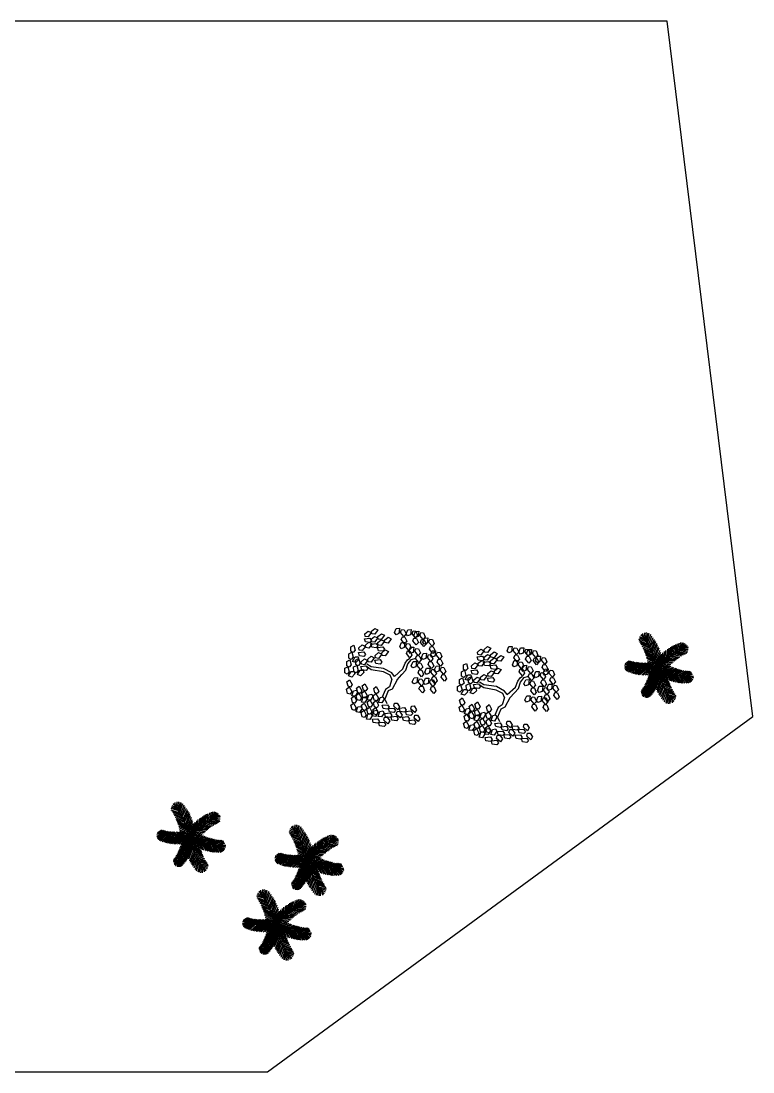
# Model space of a CAD drawing. Header units: millimetres. Extents: x -14813 to 141433, y -60308 to 84383.
# Drawn here: x 118442 to 139339, y 54383 to 84383 of the extents above; entities that cross this region are included whole.
import ezdxf

# ---------------------------------------------------------------- set-up
doc = ezdxf.new("R2010")
doc.units = ezdxf.units.MM
doc.layers.add('zelen', color=69, linetype='Continuous')
doc.layers.add('территория', color=74, linetype='Continuous', lineweight=25)

# ---------------------------------------------------------------- blocks, each defined once
blk = doc.blocks.new('p1')
at = {"layer": 'zelen'}
for p, q in [((-430, 876), (-503, 935)), ((-434, 879), (-447, 980)), ((-407, 844), (-387, 1002)), ((-379, 802), (-343, 1004)), ((-358, 770), (-295, 996)), ((-332, 727), (-266, 985)), ((-309, 689), (-221, 958)), ((-281, 639), (-186, 914)), ((-340, 741), (-561, 807)), ((-303, 678), (-554, 768)), ((-364, 779), (-545, 846)), ((-391, 821), (-533, 887)), ((-283, 643), (-533, 735)), ((-255, 589), (-513, 702)), ((-234, 547), (-490, 662)), ((-210, 495), (-462, 608)), ((-257, 594), (-153, 869)), ((-245, 570), (-118, 819)), ((-218, 514), (-94, 781)), ((-196, 466), (-74, 747)), ((-177, 418), (-48, 703)), ((-152, 356), (-28, 665)), ((-132, 300), (-3, 612)), ((347, 325), (383, 607)), ((385, 353), (424, 629)), ((425, 379), (455, 645)), ((473, 411), (492, 663)), ((493, 423), (543, 686)), ((533, 447), (590, 705)), ((578, 472), (638, 722)), ((614, 491), (686, 722)), ((655, 512), (714, 717)), ((687, 527), (755, 700)), ((728, 546), (788, 677)), ((766, 560), (824, 633)), ((-189, 448), (-434, 552)), ((-172, 407), (-416, 511)), ((-149, 346), (-403, 479)), ((-132, 300), (-386, 436)), ((-120, 263), (-372, 397)), ((-106, 219), (-360, 364)), ((-95, 179), (-342, 305)), ((-114, 243), (19, 565)), ((-100, 197), (46, 499)), ((-87, 152), (64, 449)), ((-77, 113), (84, 383)), ((-64, 57), (100, 325)), ((61, 69), (42, 338)), ((89, 99), (88, 385)), ((125, 136), (128, 422)), ((151, 161), (176, 463)), ((183, 191), (213, 493)), ((215, 219), (266, 532)), ((257, 255), (305, 558)), ((299, 289), (350, 587)), ((339, 319), (577, 283)), ((371, 343), (611, 306)), ((410, 369), (659, 337)), ((453, 398), (706, 365)), ((489, 421), (743, 385)), ((537, 449), (774, 402)), ((569, 467), (806, 417)), ((627, 498), (830, 444)), ((664, 516), (836, 482)), ((705, 535), (846, 519)), ((761, 559), (845, 570)), ((-855, 68), (-974, 16)), ((-889, 81), (-971, 67)), ((-816, 55), (-966, -20)), ((-885, 78), (-948, 122)), ((-785, 46), (-948, -56)), ((-746, 35), (-933, -76)), ((-833, 61), (-917, 156)), ((-710, 26), (-901, -105)), ((-794, 49), (-888, 175)), ((-758, 39), (-861, 197)), ((-665, 16), (-858, -122)), ((-701, 24), (-829, 200)), ((-624, 8), (-816, -138)), ((-669, 17), (-799, 192)), ((-620, 7), (-768, 183)), ((-603, 4), (-768, -153)), ((-582, 0), (-731, 175)), ((-536, -7), (-683, 165)), ((-494, -12), (-632, 156)), ((-458, -16), (-596, 152)), ((-405, -20), (-567, 148)), ((-364, -23), (-530, 145)), ((-332, -24), (-496, 143)), ((-295, -24), (-467, 142)), ((-260, -24), (-417, 141)), ((-221, -23), (-379, 142)), ((-82, 133), (-330, 261)), ((-187, -22), (-330, 144)), ((-72, 92), (-316, 203)), ((-63, 50), (-305, 152)), ((-53, -1), (-296, 105)), ((-152, -19), (-288, 147)), ((-42, -58), (-286, 32)), ((-110, -16), (-249, 151)), ((-31, 51), (-210, -135)), ((-23, 4), (-197, -219)), ((-63, -10), (-189, 160)), ((-55, 14), (117, 254)), ((-48, -28), (128, 193)), ((7, 8), (-45, 236)), ((-40, -75), (140, 109)), ((-29, 34), (216, -53)), ((35, 41), (4, 296)), ((17, 20), (248, -26)), ((23, -13), (222, 114)), ((52, 59), (291, 26)), ((70, -36), (281, 81)), ((84, 94), (320, 58)), ((111, 122), (353, 92)), ((113, -57), (319, 62)), ((139, 149), (391, 130)), ((148, -73), (362, 42)), ((170, 179), (422, 159)), ((183, -88), (412, 20)), ((198, 204), (464, 196)), ((223, -105), (451, 4)), ((230, 232), (488, 216)), ((257, 255), (518, 240)), ((292, 283), (551, 265)), ((-552, -5), (-733, -164)), ((-509, -10), (-702, -172)), ((-468, -15), (-661, -181)), ((-413, -20), (-627, -188)), ((-364, -23), (-579, -197)), ((-315, -24), (-538, -202)), ((-276, -24), (-479, -208)), ((-238, -24), (-436, -211)), ((-205, -22), (-379, -212)), ((-141, -292), (-341, -385)), ((-129, -259), (-331, -360)), ((-158, -20), (-330, -211)), ((-118, -228), (-315, -315)), ((-107, -193), (-303, -281)), ((-97, -162), (-290, -237)), ((-88, -131), (-279, -198)), ((-122, -17), (-271, -208)), ((-78, -91), (-271, -163)), ((-68, -48), (-259, -106)), ((-87, -13), (-220, -202)), ((-15, -38), (-185, -280)), ((-5, -81), (-167, -350)), ((-49, -9), (-151, -192)), ((8, -137), (-151, -408)), ((-136, -277), (-47, -531)), ((18, -175), (-129, -474)), ((-123, -242), (-24, -481)), ((-111, -208), (-8, -443)), ((32, -221), (-111, -524)), ((-102, -178), (11, -393)), ((-90, -136), (26, -349)), ((46, -266), (-83, -590)), ((-81, -102), (42, -295)), ((-73, -71), (53, -249)), ((-65, -35), (66, -184)), ((-18, -23), (227, -127)), ((-7, -74), (236, -173)), ((3, -115), (247, -224)), ((9, -5), (43, -236)), ((13, -156), (262, -282)), ((26, -202), (275, -326)), ((38, -243), (294, -384)), ((48, -25), (111, -274)), ((52, -286), (305, -417)), ((82, -42), (161, -300)), ((119, -60), (222, -327)), ((166, -81), (272, -347)), ((200, -95), (331, -368)), ((240, -111), (377, -382)), ((259, -119), (503, -15)), ((280, -127), (441, -400)), ((298, -133), (533, -25)), ((331, -144), (570, -36)), ((331, -144), (486, -410)), ((374, -158), (610, -47)), ((383, -161), (539, -420)), ((431, -175), (641, -55)), ((442, -178), (577, -427)), ((470, -185), (680, -64)), ((487, -189), (623, -433)), ((516, -196), (736, -76)), ((533, -200), (658, -437)), ((566, -207), (790, -85)), ((590, -211), (699, -440)), ((608, -215), (832, -90)), ((613, -216), (755, -443)), ((659, -223), (805, -443)), ((663, -224), (867, -94)), ((699, -229), (902, -97)), ((710, -231), (856, -442)), ((750, -235), (901, -424)), ((765, -237), (934, -113)), ((796, -240), (925, -410)), ((805, -240), (954, -146)), ((831, -242), (957, -380)), ((851, -244), (976, -178)), ((877, -245), (979, -346)), ((912, -246), (995, -226)), ((917, -245), (997, -291)), ((-284, -579), (-480, -639)), ((-259, -538), (-463, -614)), ((-241, -506), (-444, -584)), ((-220, -468), (-420, -544)), ((-202, -432), (-396, -501)), ((-188, -401), (-381, -471)), ((-167, -355), (-369, -447)), ((-152, -320), (-354, -415)), ((-282, -576), (-220, -791)), ((-261, -542), (-192, -758)), ((-251, -524), (-164, -721)), ((-228, -481), (-143, -693)), ((-209, -445), (-126, -668)), ((-192, -410), (-105, -635)), ((-170, -362), (-88, -606)), ((-152, -320), (-66, -567)), ((65, -323), (-61, -637)), ((86, -379), (-35, -689)), ((111, -441), (-14, -727)), ((131, -488), (11, -771)), ((153, -536), (32, -804)), ((181, -592), (56, -842)), ((65, -323), (320, -457)), ((82, -369), (337, -499)), ((106, -430), (351, -531)), ((123, -471), (370, -572)), ((145, -518), (398, -628)), ((169, -569), (427, -681)), ((-331, -651), (-505, -693)), ((-300, -605), (-498, -663)), ((-351, -680), (-494, -724)), ((-374, -711), (-486, -756)), ((-406, -752), (-465, -794)), ((-410, -754), (-424, -832)), ((-388, -728), (-379, -850)), ((-364, -697), (-345, -855)), ((-347, -673), (-308, -850)), ((-324, -641), (-285, -843)), ((-305, -612), (-249, -824)), ((193, -616), (91, -892)), ((218, -661), (125, -936)), ((246, -710), (160, -980)), ((191, -611), (450, -721)), ((269, -748), (206, -1006)), ((220, -665), (471, -754)), ((296, -791), (235, -1017)), ((240, -700), (491, -787)), ((277, -762), (499, -826)), ((317, -823), (283, -1025)), ((302, -799), (484, -865)), ((346, -864), (327, -1022)), ((330, -841), (471, -905)), ((368, -896), (442, -954)), ((373, -899), (387, -1000))]:
    blk.add_line(p, q, dxfattribs=at)
for centre, radius, start, end in [((-2221, -415), 2208, 8.5439, 38.2906), ((1536, -1292), 2007, 110.1895, 139.9362), ((-286, 1782), 1806, 248.0996, 277.8463), ((2146, 414), 2208, 189.1509, 218.8976), ((-1734, 320), 1706, 318.5391, 348.2858), ((964, 1760), 2007, 241.292, 271.0387)]:
    blk.add_arc(centre, radius, start, end, dxfattribs=at)
blk = doc.blocks.new('z_98')
at = {"color": 92, "linetype": 'Continuous'}
for p, q in [((-283.2, 404.3), (-250.4, 431.2)), ((-279.9, 379.9), (-283.2, 404.3)), ((-221.2, 417), (-250.6, 376)), ((-250.4, 431.2), (-221.2, 417)), ((-219.5, 428.9), (-186.7, 455.8)), ((-216.1, 404.5), (-219.5, 428.9)), ((-186.9, 400.7), (-216.1, 404.5)), ((-157.5, 441.6), (-186.9, 400.7)), ((-186.7, 455.8), (-157.5, 441.6)), ((-158.3, 378.5), (-125.5, 405.4)), ((-125.5, 405.4), (-96.3, 391.1)), ((-0.5, 417), (15.7, 456.2)), ((13.9, 397), (-0.5, 417)), ((41.5, 407.4), (13.9, 397)), ((15.7, 456.2), (48.2, 457.4)), ((48.2, 457.4), (41.5, 407.4)), ((55.8, 418.1), (67.1, 445.4)), ((87.8, 379.2), (55.8, 418.1)), ((67.1, 445.4), (91.5, 442.3)), ((109.1, 403.7), (87.8, 379.2)), ((91.5, 442.3), (109.1, 403.7)), ((110.1, 404.5), (126.3, 443.6)), ((124.5, 384.5), (110.1, 404.5)), ((126.3, 443.6), (158.8, 444.9)), ((158.8, 444.9), (152.1, 394.9)), ((166.4, 405.6), (177.7, 432.8)), ((198.5, 366.6), (166.4, 405.6)), ((177.7, 432.8), (202.2, 429.8)), ((183, 389.3), (199.3, 428.5)), ((199.3, 428.5), (231.7, 429.7)), ((202.2, 429.8), (219.7, 391.2)), ((231.7, 429.7), (225.1, 379.7)), ((239.4, 390.4), (250.6, 417.7)), ((250.6, 417.7), (275.1, 414.6)), ((275.1, 414.6), (292.6, 376)), ((-339.7, 273.2), (-306.9, 300.1)), ((-306.9, 300.1), (-277.7, 285.8)), ((-286.6, 358.5), (-236.6, 364.9)), ((-277.1, 327.5), (-286.6, 358.5)), ((-250.6, 376), (-279.9, 379.9)), ((-235.1, 321.8), (-277.1, 327.5)), ((-276, 297.8), (-243.1, 324.7)), ((-214, 310.5), (-243.4, 269.5)), ((-243.1, 324.7), (-214, 310.5)), ((-236.6, 364.9), (-219.5, 340.9)), ((-219.5, 340.9), (-235.1, 321.8)), ((-225.4, 308.1), (-175.4, 314.5)), ((-215.9, 277), (-225.4, 308.1)), ((-222, 353.8), (-189.2, 380.7)), ((-218.7, 329.4), (-222, 353.8)), ((-189.4, 325.5), (-218.7, 329.4)), ((-160, 366.5), (-189.4, 325.5)), ((-189.2, 380.7), (-160, 366.5)), ((-175.4, 314.5), (-158.3, 290.5)), ((-158.5, 321.1), (-125.7, 348)), ((-155.2, 296.6), (-158.5, 321.1)), ((-154.9, 354), (-158.3, 378.5)), ((-125.7, 350.2), (-154.9, 354)), ((-96.5, 333.7), (-125.9, 292.8)), ((-96.3, 391.1), (-125.7, 350.2)), ((-125.7, 348), (-96.5, 333.7)), ((-94.8, 345.7), (-61.9, 372.6)), ((-91.4, 321.3), (-94.8, 345.7)), ((-62.2, 317.4), (-91.4, 321.3)), ((-32.7, 358.4), (-62.2, 317.4)), ((-61.9, 372.6), (-32.7, 358.4)), ((48.9, 283.4), (65.2, 322.6)), ((63.3, 350.2), (74.5, 377.5)), ((95.3, 311.2), (63.3, 350.2)), ((65.2, 322.6), (97.6, 323.8)), ((74.5, 377.5), (99, 374.4)), ((97.6, 323.8), (90.9, 273.8)), ((116.5, 335.8), (95.3, 311.2)), ((99, 374.4), (116.5, 335.8)), ((105.3, 284.5), (116.5, 311.8)), ((116.5, 311.8), (141, 308.7)), ((152.1, 394.9), (124.5, 384.5)), ((141, 308.7), (158.5, 270.1)), ((173.9, 337.7), (185.1, 364.9)), ((205.9, 298.7), (173.9, 337.7)), ((197.5, 369.3), (183, 389.3)), ((185.1, 364.9), (209.6, 361.9)), ((225.1, 379.7), (197.5, 369.3)), ((219.7, 391.2), (198.5, 366.6)), ((227.1, 323.2), (205.9, 298.7)), ((209.6, 361.9), (227.1, 323.2)), ((271.4, 351.4), (239.4, 390.4)), ((246.8, 322.5), (258, 349.8)), ((278.8, 283.5), (246.8, 322.5)), ((258, 349.8), (282.5, 346.7)), ((268.4, 325.2), (284.7, 364.4)), ((282.8, 305.2), (268.4, 325.2)), ((292.6, 376), (271.4, 351.4)), ((300.1, 308.1), (278.8, 283.5)), ((282.5, 346.7), (300.1, 308.1)), ((310.4, 315.6), (282.8, 305.2)), ((284.7, 364.4), (317.1, 365.6)), ((317.1, 365.6), (310.4, 315.6)), ((324.7, 326.3), (336, 353.6)), ((356.8, 287.4), (324.7, 326.3)), ((336, 353.6), (360.5, 350.5)), ((378, 311.9), (356.8, 287.4)), ((360.5, 350.5), (378, 311.9)), ((-436.3, 215.9), (-407.3, 230.5)), ((-434.8, 173.5), (-436.3, 215.9)), ((-417.4, 281.5), (-388.4, 296.2)), ((-415.9, 239.1), (-417.4, 281.5)), ((-394.4, 227), (-415.9, 239.1)), ((-407.3, 230.5), (-392.5, 182.3)), ((-373.6, 248), (-394.4, 227)), ((-388.4, 296.2), (-373.6, 248)), ((-343.1, 227.4), (-293.1, 233.8)), ((-333.6, 196.3), (-343.1, 227.4)), ((-336.4, 248.7), (-339.7, 273.2)), ((-307.1, 244.9), (-336.4, 248.7)), ((-277.7, 285.8), (-307.1, 244.9)), ((-293.1, 233.8), (-276, 209.8)), ((-276, 209.8), (-291.6, 190.7)), ((-272.6, 273.4), (-276, 297.8)), ((-243.4, 269.5), (-272.6, 273.4)), ((-173.9, 271.4), (-215.9, 277)), ((-184.3, 200), (-151.5, 226.9)), ((-181, 175.6), (-184.3, 200)), ((-158.3, 290.5), (-173.9, 271.4)), ((-161.9, 275.3), (-111.9, 281.7)), ((-152.4, 244.3), (-161.9, 275.3)), ((-125.9, 292.8), (-155.2, 296.6)), ((-110.3, 238.6), (-152.4, 244.3)), ((-122.3, 212.7), (-151.8, 171.7)), ((-151.5, 226.9), (-122.3, 212.7)), ((-120.6, 224.7), (-87.8, 251.6)), ((-117.3, 200.2), (-120.6, 224.7)), ((-88.1, 196.4), (-117.3, 200.2)), ((-111.9, 281.7), (-94.8, 257.7)), ((-94.8, 257.7), (-110.3, 238.6)), ((-58.6, 237.3), (-88.1, 196.4)), ((-87.8, 251.6), (-58.6, 237.3)), ((63.3, 263.4), (48.9, 283.4)), ((90.9, 273.8), (63.3, 263.4)), ((137.3, 245.5), (105.3, 284.5)), ((112.7, 216.6), (123.9, 243.9)), ((144.7, 177.6), (112.7, 216.6)), ((123.9, 243.9), (148.4, 240.8)), ((136, 238), (152.2, 277.2)), ((150.4, 218.1), (136, 238)), ((158.5, 270.1), (137.3, 245.5)), ((165.9, 202.2), (144.7, 177.6)), ((148.4, 240.8), (165.9, 202.2)), ((178, 228.4), (150.4, 218.1)), ((152.2, 277.2), (184.7, 278.4)), ((184.7, 278.4), (178, 228.4)), ((192.3, 239.2), (203.6, 266.4)), ((224.3, 200.2), (192.3, 239.2)), ((203.6, 266.4), (228, 263.4)), ((245.6, 224.7), (224.3, 200.2)), ((228, 263.4), (245.6, 224.7)), ((256, 180), (272.2, 219.2)), ((272.2, 219.2), (304.7, 220.4)), ((304.7, 220.4), (298, 170.5)), ((312.3, 181.2), (323.6, 208.4)), ((323.6, 208.4), (348, 205.4)), ((332.2, 258.4), (343.4, 285.7)), ((364.2, 219.4), (332.2, 258.4)), ((341.1, 202.6), (357.4, 241.8)), ((355.6, 182.6), (341.1, 202.6)), ((343.4, 285.7), (367.9, 282.6)), ((348, 205.4), (365.6, 166.7)), ((357.4, 241.8), (389.9, 243)), ((385.4, 244), (364.2, 219.4)), ((367.9, 282.6), (385.4, 244)), ((389.9, 243), (383.2, 193)), ((397.5, 203.7), (408.7, 231)), ((429.5, 164.8), (397.5, 203.7)), ((408.7, 231), (433.2, 227.9)), ((433.2, 227.9), (450.8, 189.3)), ((-455.1, 142.8), (-426.1, 157.5)), ((-453.5, 100.4), (-455.1, 142.8)), ((-432, 88.3), (-453.5, 100.4)), ((-413.3, 161.4), (-434.8, 173.5)), ((-411.3, 109.2), (-432, 88.3)), ((-426.1, 157.5), (-411.3, 109.2)), ((-392.5, 182.3), (-413.3, 161.4)), ((-400.4, 143.1), (-375.2, 186.8)), ((-369.9, 131.9), (-400.4, 143.1)), ((-389.3, 89.8), (-360.3, 104.4)), ((-375.2, 186.8), (-345.8, 185.9)), ((-370.4, 155.4), (-341.4, 170.1)), ((-368.8, 113), (-370.4, 155.4)), ((-340, 161.9), (-369.9, 131.9)), ((-347.3, 100.9), (-368.8, 113)), ((-360.3, 104.4), (-345.5, 56.2)), ((-326.6, 121.9), (-347.3, 100.9)), ((-345.8, 185.9), (-340, 161.9)), ((-341.4, 170.1), (-326.6, 121.9)), ((-291.6, 190.7), (-333.6, 196.3)), ((-321.9, 93.8), (-271.9, 100.2)), ((-318.5, 139.5), (-285.7, 166.4)), ((-315.2, 115.1), (-318.5, 139.5)), ((-285.9, 111.3), (-315.2, 115.1)), ((-256.5, 152.2), (-285.9, 111.3)), ((-285.7, 166.4), (-256.5, 152.2)), ((-271.9, 100.2), (-254.8, 76.2)), ((-254.8, 164.2), (-222, 191.1)), ((-251.5, 139.8), (-254.8, 164.2)), ((-222.2, 135.9), (-251.5, 139.8)), ((-192.8, 176.9), (-222.2, 135.9)), ((-222, 191.1), (-192.8, 176.9)), ((-187.8, 154.3), (-137.8, 160.7)), ((-178.3, 123.2), (-187.8, 154.3)), ((-151.8, 171.7), (-181, 175.6)), ((-136.2, 117.6), (-178.3, 123.2)), ((-137.8, 160.7), (-120.6, 136.7)), ((-120.6, 136.7), (-136.2, 117.6)), ((159.5, 101.9), (175.8, 141)), ((174, 81.9), (159.5, 101.9)), ((175.8, 141), (208.2, 142.3)), ((199.8, 171.2), (211, 198.5)), ((231.8, 132.3), (199.8, 171.2)), ((208.2, 142.3), (201.6, 92.3)), ((211, 198.5), (235.5, 195.4)), ((215.9, 103), (227.1, 130.3)), ((247.9, 64), (215.9, 103)), ((227.1, 130.3), (251.6, 127.2)), ((253, 156.8), (231.8, 132.3)), ((235.5, 195.4), (253, 156.8)), ((251.6, 127.2), (269.1, 88.6)), ((270.4, 160.1), (256, 180)), ((298, 170.5), (270.4, 160.1)), ((344.3, 142.2), (312.3, 181.2)), ((319.8, 113.2), (331, 140.5)), ((351.8, 74.3), (319.8, 113.2)), ((331, 140.5), (355.5, 137.4)), ((365.6, 166.7), (344.3, 142.2)), ((355.5, 137.4), (373, 98.8)), ((383.2, 193), (355.6, 182.6)), ((404.9, 135.8), (416.2, 163.1)), ((436.9, 96.8), (404.9, 135.8)), ((416.2, 163.1), (440.7, 160)), ((450.8, 189.3), (429.5, 164.8)), ((458.2, 121.4), (436.9, 96.8)), ((440.7, 160), (458.2, 121.4)), ((-474, 77.2), (-445, 91.8)), ((-472.4, 34.8), (-474, 77.2)), ((-450.9, 22.6), (-472.4, 34.8)), ((-430.2, 43.6), (-450.9, 22.6)), ((-445, 91.8), (-430.2, 43.6)), ((-438, 4.4), (-412.9, 48.1)), ((-407.6, -6.8), (-438, 4.4)), ((-412.9, 48.1), (-383.4, 47.2)), ((-377.6, 23.2), (-407.6, -6.8)), ((-387.7, 47.4), (-389.3, 89.8)), ((-366.3, 35.3), (-387.7, 47.4)), ((-383.4, 47.2), (-377.6, 23.2)), ((-345.5, 56.2), (-366.3, 35.3)), ((-353.3, 17), (-328.2, 60.7)), ((-322.9, 5.8), (-353.3, 17)), ((-328.2, 60.7), (-298.7, 59.8)), ((-292.9, 35.8), (-322.9, 5.8)), ((-312.4, 62.7), (-321.9, 93.8)), ((-270.4, 57.1), (-312.4, 62.7)), ((-298.7, 59.8), (-292.9, 35.8)), ((-254.8, 76.2), (-270.4, 57.1)), ((201.6, 92.3), (174, 81.9)), ((223.3, 35.1), (234.5, 62.3)), ((255.3, -3.9), (223.3, 35.1)), ((234.5, 62.3), (259, 59.3)), ((269.1, 88.6), (247.9, 64)), ((276.6, 20.6), (255.3, -3.9)), ((259, 59.3), (276.6, 20.6)), ((288.9, 38.8), (305.2, 78)), ((303.4, 18.9), (288.9, 38.8)), ((331, 29.3), (303.4, 18.9)), ((305.2, 78), (337.6, 79.2)), ((337.6, 79.2), (331, 29.3)), ((345.3, 40), (356.5, 67.2)), ((377.3, 1), (345.3, 40)), ((373, 98.8), (351.8, 74.3)), ((356.5, 67.2), (381, 64.2)), ((398.5, 25.5), (377.3, 1)), ((378.4, 59), (394.6, 98.2)), ((392.8, 39), (378.4, 59)), ((381, 64.2), (398.5, 25.5)), ((420.4, 49.4), (392.8, 39)), ((394.6, 98.2), (427.1, 99.4)), ((427.1, 99.4), (420.4, 49.4)), ((434.7, 60.1), (446, 87.4)), ((466.7, 21.1), (434.7, 60.1)), ((442.2, -7.8), (453.4, 19.5)), ((446, 87.4), (470.4, 84.3)), ((453.4, 19.5), (477.9, 16.4)), ((488, 45.7), (466.7, 21.1)), ((470.4, 84.3), (488, 45.7)), ((477.9, 16.4), (495.4, -22.2)), ((-452.7, -52.7), (-427.5, -32.3)), ((-442.3, -93.9), (-452.7, -52.7)), ((-418.7, -101.2), (-442.3, -93.9)), ((-427.5, -32.3), (-402.9, -76.3)), ((-402.9, -76.3), (-418.7, -101.2)), ((-361, -113.2), (-335.7, -92.8)), ((-335.7, -92.8), (-311.1, -136.8)), ((-306.9, -90.5), (-281.6, -70.1)), ((-296.4, -131.6), (-306.9, -90.5)), ((-281.6, -70.1), (-257, -114.1)), ((-198.6, -115.8), (-173.4, -95.3)), ((-173.4, -95.3), (-148.7, -139.3)), ((168.9, -52), (185.2, -12.8)), ((183.4, -71.9), (168.9, -52)), ((211, -61.5), (183.4, -71.9)), ((185.2, -12.8), (217.6, -11.5)), ((217.6, -11.5), (211, -61.5)), ((225.3, -50.8), (236.5, -23.6)), ((257.3, -89.8), (225.3, -50.8)), ((232.7, -118.7), (243.9, -91.5)), ((236.5, -23.6), (261, -26.6)), ((243.9, -91.5), (268.4, -94.5)), ((278.5, -65.3), (257.3, -89.8)), ((261, -26.6), (278.5, -65.3)), ((268.4, -94.5), (286, -133.2)), ((277.1, -57), (293.4, -17.8)), ((291.6, -77), (277.1, -57)), ((319.2, -66.6), (291.6, -77)), ((293.4, -17.8), (325.9, -16.6)), ((325.9, -16.6), (319.2, -66.6)), ((333.5, -55.9), (344.7, -28.6)), ((365.5, -94.8), (333.5, -55.9)), ((340.9, -123.8), (352.2, -96.5)), ((344.7, -28.6), (369.2, -31.7)), ((352.2, -96.5), (376.6, -99.6)), ((352.7, -28), (364, -0.7)), ((384.7, -66.9), (352.7, -28)), ((364, -0.7), (388.4, -3.8)), ((386.8, -70.3), (365.5, -94.8)), ((369.2, -31.7), (386.8, -70.3)), ((376.6, -99.6), (394.2, -138.2)), ((406, -42.4), (384.7, -66.9)), ((388.4, -3.8), (406, -42.4)), ((474.2, -46.8), (442.2, -7.8)), ((495.4, -22.2), (474.2, -46.8)), ((-457.4, -120.9), (-432.1, -100.5)), ((-446.9, -162), (-457.4, -120.9)), ((-423.3, -169.3), (-446.9, -162)), ((-432.1, -100.5), (-407.5, -144.5)), ((-407.5, -144.5), (-423.3, -169.3)), ((-410.4, -206.6), (-385.2, -186.1)), ((-406.8, -184.5), (-391.5, -136.4)), ((-374.7, -189), (-406.8, -184.5)), ((-391.5, -136.4), (-362.5, -131.1)), ((-385.2, -186.1), (-360.5, -230.1)), ((-351.8, -153.3), (-374.7, -189)), ((-365.6, -181.4), (-340.4, -160.9)), ((-355.1, -222.5), (-365.6, -181.4)), ((-362.5, -131.1), (-351.8, -153.3)), ((-350.5, -154.3), (-361, -113.2)), ((-326.9, -161.6), (-350.5, -154.3)), ((-340.4, -160.9), (-315.7, -204.9)), ((-311.1, -136.8), (-326.9, -161.6)), ((-315.1, -245), (-299.7, -196.9)), ((-311.5, -158.7), (-286.2, -138.3)), ((-301, -199.8), (-311.5, -158.7)), ((-277.4, -207.1), (-301, -199.8)), ((-299.7, -196.9), (-270.7, -191.5)), ((-272.8, -139), (-296.4, -131.6)), ((-286.2, -138.3), (-261.6, -182.3)), ((-261.6, -182.3), (-277.4, -207.1)), ((-257, -114.1), (-272.8, -139)), ((-270.7, -191.5), (-260, -213.8)), ((-261, -222.3), (-245.6, -174.2)), ((-245.6, -174.2), (-216.6, -168.9)), ((-205.9, -191.1), (-228.8, -226.8)), ((-216.6, -168.9), (-205.9, -191.1)), ((-203.2, -183.9), (-178, -163.5)), ((-192.8, -225), (-203.2, -183.9)), ((-188.1, -156.9), (-198.6, -115.8)), ((-164.6, -164.2), (-188.1, -156.9)), ((-178, -163.5), (-153.3, -207.5)), ((-148.7, -139.3), (-164.6, -164.2)), ((-152.7, -247.5), (-137.4, -199.5)), ((-137.4, -199.5), (-108.4, -194.1)), ((-108.4, -194.1), (-97.7, -216.3)), ((264.7, -157.7), (232.7, -118.7)), ((286, -133.2), (264.7, -157.7)), ((372.9, -162.8), (340.9, -123.8)), ((394.2, -138.2), (372.9, -162.8)), ((-415, -274.7), (-389.8, -254.3)), ((-404.5, -315.8), (-415, -274.7)), ((-399.9, -247.7), (-410.4, -206.6)), ((-376.4, -255), (-399.9, -247.7)), ((-389.8, -254.3), (-365.1, -298.3)), ((-365.1, -298.3), (-381, -323.2)), ((-360.5, -230.1), (-376.4, -255)), ((-364.5, -338.3), (-349.2, -290.3)), ((-331.6, -229.8), (-355.1, -222.5)), ((-349.2, -290.3), (-320.2, -284.9)), ((-315.7, -204.9), (-331.6, -229.8)), ((-320.2, -284.9), (-309.4, -307.1)), ((-282.9, -249.5), (-315.1, -245)), ((-313.9, -274.6), (-288.7, -254.2)), ((-303.5, -315.7), (-313.9, -274.6)), ((-288.7, -254.2), (-264, -298.2)), ((-260, -213.8), (-282.9, -249.5)), ((-264, -298.2), (-279.9, -323)), ((-264.4, -312.5), (-239.2, -292.1)), ((-228.8, -226.8), (-261, -222.3)), ((-259.8, -244.4), (-234.6, -223.9)), ((-249.3, -285.5), (-259.8, -244.4)), ((-225.8, -292.8), (-249.3, -285.5)), ((-239.2, -292.1), (-214.5, -336.1)), ((-234.6, -223.9), (-209.9, -267.9)), ((-209.9, -267.9), (-225.8, -292.8)), ((-205.6, -317.6), (-180.3, -297.1)), ((-200.9, -249.4), (-175.7, -228.9)), ((-190.5, -290.5), (-200.9, -249.4)), ((-169.2, -232.4), (-192.8, -225)), ((-166.9, -297.8), (-190.5, -290.5)), ((-180.3, -297.1), (-155.7, -341.1)), ((-175.7, -228.9), (-151.1, -272.9)), ((-153.3, -207.5), (-169.2, -232.4)), ((-151.1, -272.9), (-166.9, -297.8)), ((-120.6, -252), (-152.7, -247.5)), ((-97.7, -216.3), (-120.6, -252)), ((-116.7, -274.4), (-66.5, -269.6)), ((-108.2, -305.7), (-116.7, -274.4)), ((-66.5, -269.6), (-50.2, -294.1)), ((-50.2, -294.1), (-66.4, -312.7)), ((-6.9, -283.5), (-0.1, -254.8)), ((30.9, -317), (-6.9, -283.5)), ((-0.1, -254.8), (24.6, -254)), ((24.6, -254), (48, -289.4)), ((48, -289.4), (30.9, -317)), ((45.7, -302.1), (95.9, -297.3)), ((95.9, -297.3), (112.2, -321.9)), ((155.5, -311.2), (162.3, -282.5)), ((162.3, -282.5), (186.9, -281.7)), ((186.9, -281.7), (210.3, -317.1)), ((-381, -323.2), (-404.5, -315.8)), ((-332.3, -342.8), (-364.5, -338.3)), ((-309.4, -307.1), (-332.3, -342.8)), ((-318.6, -342.8), (-293.3, -322.3)), ((-308.1, -383.9), (-318.6, -342.8)), ((-284.5, -391.2), (-308.1, -383.9)), ((-279.9, -323), (-303.5, -315.7)), ((-293.3, -322.3), (-268.7, -366.3)), ((-268.7, -366.3), (-284.5, -391.2)), ((-268, -406.4), (-252.7, -358.3)), ((-253.9, -353.6), (-264.4, -312.5)), ((-230.4, -360.9), (-253.9, -353.6)), ((-252.7, -358.3), (-223.7, -352.9)), ((-213, -375.1), (-235.9, -410.9)), ((-214.5, -336.1), (-230.4, -360.9)), ((-223.7, -352.9), (-213, -375.1)), ((-213.9, -376.1), (-198.6, -328)), ((-181.8, -380.6), (-213.9, -376.1)), ((-195.1, -358.7), (-205.6, -317.6)), ((-198.6, -328), (-169.6, -322.7)), ((-171.5, -366), (-195.1, -358.7)), ((-158.9, -344.9), (-181.8, -380.6)), ((-155.7, -341.1), (-171.5, -366)), ((-169.6, -322.7), (-158.9, -344.9)), ((-155.1, -381.1), (-139.7, -333.1)), ((-122.9, -385.6), (-155.1, -381.1)), ((-139.7, -333.1), (-110.7, -327.7)), ((-100, -349.9), (-122.9, -385.6)), ((-110.7, -327.7), (-100, -349.9)), ((-66.4, -312.7), (-108.2, -305.7)), ((-101, -417.1), (-94.2, -388.4)), ((-94.2, -388.4), (-69.6, -387.6)), ((-93.1, -352.5), (-42.9, -347.7)), ((-84.7, -383.8), (-93.1, -352.5)), ((-42.8, -390.9), (-84.7, -383.8)), ((-69.6, -387.6), (-46.2, -423)), ((-56.2, -306.1), (-6, -301.4)), ((-47.7, -337.5), (-56.2, -306.1)), ((-5.9, -344.5), (-47.7, -337.5)), ((-42.9, -347.7), (-26.6, -372.3)), ((-26.6, -372.3), (-42.8, -390.9)), ((-32.7, -384.3), (17.5, -379.5)), ((-24.2, -415.6), (-32.7, -384.3)), ((-6, -301.4), (10.3, -325.9)), ((10.3, -325.9), (-5.9, -344.5)), ((16.7, -361.6), (23.5, -332.9)), ((54.4, -395.1), (16.7, -361.6)), ((17.5, -379.5), (33.9, -404)), ((23.5, -332.9), (48.1, -332.1)), ((54.2, -333.4), (45.7, -302.1)), ((48.1, -332.1), (71.5, -367.5)), ((96, -340.4), (54.2, -333.4)), ((71.5, -367.5), (54.4, -395.1)), ((76.3, -387.8), (126.5, -383)), ((84.8, -419.1), (76.3, -387.8)), ((112.2, -321.9), (96, -340.4)), ((106.1, -333.9), (156.4, -329.1)), ((114.6, -365.2), (106.1, -333.9)), ((156.5, -372.2), (114.6, -365.2)), ((126.5, -383), (142.8, -407.6)), ((193.2, -344.7), (155.5, -311.2)), ((156.4, -329.1), (172.7, -353.6)), ((172.7, -353.6), (156.5, -372.2)), ((186.1, -396.9), (192.9, -368.2)), ((223.8, -430.4), (186.1, -396.9)), ((192.9, -368.2), (217.5, -367.4)), ((210.3, -317.1), (193.2, -344.7)), ((217.5, -367.4), (240.9, -402.8)), ((-235.9, -410.9), (-268, -406.4)), ((-210.8, -408), (-160.6, -403.2)), ((-202.3, -439.3), (-210.8, -408)), ((-160.5, -446.3), (-202.3, -439.3)), ((-160.6, -403.2), (-144.3, -427.8)), ((-144.3, -427.8), (-160.5, -446.3)), ((-150.3, -439.8), (-100.1, -435)), ((-141.9, -471.1), (-150.3, -439.8)), ((-100, -478.1), (-141.9, -471.1)), ((-63.3, -450.6), (-101, -417.1)), ((-100.1, -435), (-83.8, -459.5)), ((-83.8, -459.5), (-100, -478.1)), ((-46.2, -423), (-63.3, -450.6)), ((17.7, -422.6), (-24.2, -415.6)), ((33.9, -404), (17.7, -422.6)), ((126.6, -426.2), (84.8, -419.1)), ((142.8, -407.6), (126.6, -426.2)), ((136.8, -419.6), (187, -414.8)), ((145.3, -450.9), (136.8, -419.6)), ((187.1, -457.9), (145.3, -450.9)), ((187, -414.8), (203.3, -439.3)), ((203.3, -439.3), (187.1, -457.9)), ((240.9, -402.8), (223.8, -430.4))]:
    blk.add_line(p, q, dxfattribs=at)
at = {"color": 33, "linetype": 'Continuous'}
for p, q in [((-221.2, 90.7), (-263.6, 116)), ((77.7, 70.6), (101.2, 126)), ((101.2, 126), (122.4, 158.8)), ((105.9, 58), (127.1, 118.5)), ((122.4, 158.8), (145.9, 174)), ((127.1, 118.5), (162.4, 161.3)), ((162.4, 161.3), (202.4, 174)), ((-221.2, 63), (-265.9, 93.3)), ((-103.5, 75.6), (-221.2, 90.7)), ((-105.9, 42.8), (-221.2, 63)), ((-42.3, 10.1), (-105.9, 42.8)), ((-25.9, 32.8), (-103.5, 75.6)), ((-25.9, -27.8), (-42.3, 10.1)), ((0, 0), (-25.9, 32.8)), ((0, 0), (77.7, 70.6)), ((23.5, -32.8), (68.3, 17.6)), ((68.3, 17.6), (105.9, 58)), ((-47, -98.4), (-87.1, -123.6)), ((-25.9, -27.8), (-47, -98.4)), ((23.5, -32.8), (-21.2, -121.1)), ((-87.1, -123.6), (-120, -204.3)), ((-61.2, -138.7), (-91.8, -216.8)), ((-21.2, -121.1), (-61.2, -138.7)), ((-91.8, -216.8), (-73, -257.2))]:
    blk.add_line(p, q, dxfattribs=at)

msp = doc.modelspace()

# ---------------------------------------------------------------- linework, layer by layer
at = {"layer": 'территория'}
msp.add_lwpolyline([(95477.7, 54383.1), (125477.7, 54383.1), (139338.5, 64533.6), (136889.7, 84383.1), (104191.9, 84383.1), (95477.7, 54383.1)], dxfattribs=at)

# ---------------------------------------------------------------- block references
at = {"layer": 'zelen', "xscale": 3, "yscale": 3, "zscale": 3}
for p in [(129105.3, 65675.3), (132322.3, 65157.9)]:
    msp.add_blockref('z_98', p, dxfattribs=at)
at = {"layer": 'zelen'}
for p in [(136640.3, 65921.1), (123285.6, 61093.4), (126657.3, 60433.4), (125732.8, 58590.4)]:
    msp.add_blockref('p1', p, dxfattribs=at)

doc.saveas('drawing.dxf')
